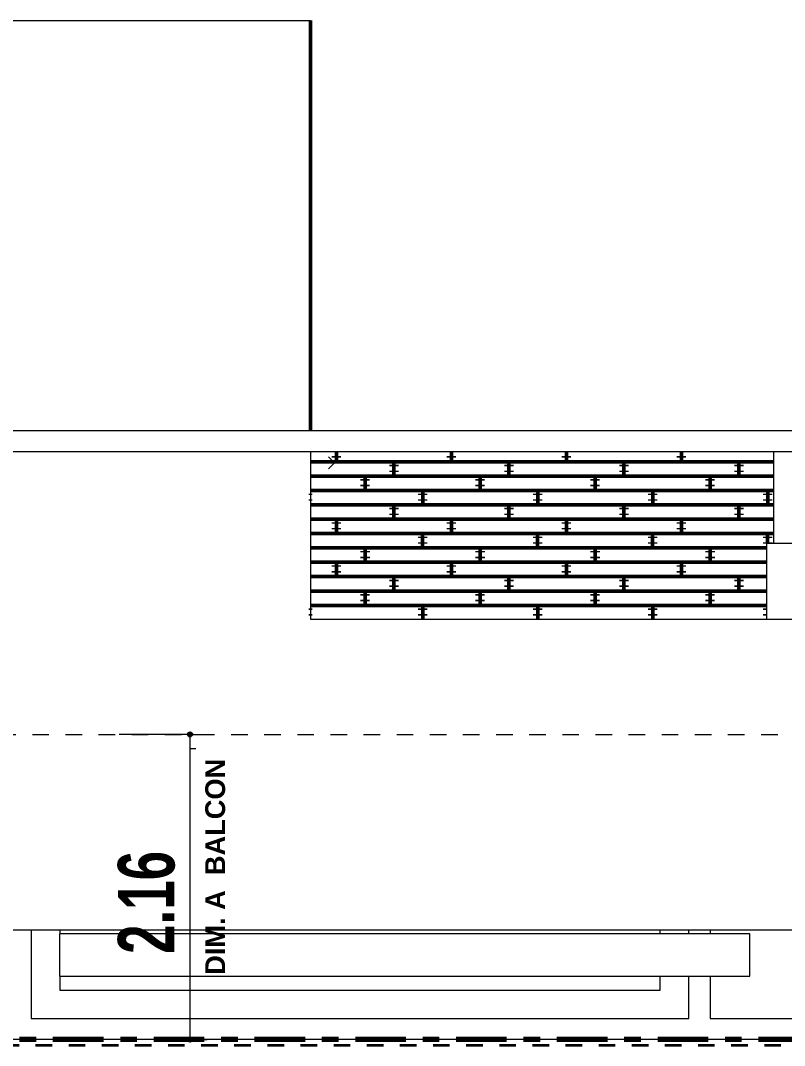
# Model space of a CAD drawing. Header units: metres. Extents: x -144 to 1000, y -717 to 29.
# Drawn here: x -60.19 to -55.57, y -584.22 to -578.03 of the extents above; entities that cross this region are included whole.
import ezdxf

# ---------------------------------------------------------------- set-up
doc = ezdxf.new("R2010")
doc.units = ezdxf.units.M
for name, pattern in [('Basculante', [0.11625, 0.075, -0.04125]), ('Dash Dot 3_16_', [0.595313, 0.357187, -0.119063, 0, -0.119063]), ('Elevado', [0.003969, 0.002381, -0.001587])]:
    doc.linetypes.add(name, pattern=pattern)
doc.layers.get('0').update_dxf_attribs({"color": 1})
for name, color, linetype, lineweight in [('A-ANNO-DIMS', 1, 'Continuous', 9), ('A-DETL', 1, 'Continuous', 9), ('A-DETL-THIN', 1, 'Continuous', 9), ('A-DOOR', 1, 'Continuous', 9), ('A-FLOR', 2, 'Continuous', 9), ('A-FLOR-PATT', 8, 'Continuous', 50), ('A-WALL', 4, 'Continuous', 9), ('G-ANNO-TEXT', 2, 'Continuous', 9)]:
    doc.layers.add(name, color=color, linetype=linetype, lineweight=lineweight)
doc.styles.add('Arial Narrow_B_2', font='ARIALNB.TTF', dxfattribs={"width": 1.2, "height": 0.7})
doc.styles.add('Britannic Bold_B_1', font='', dxfattribs={"width": 0.7, "height": 0.4})
doc.styles.get('Britannic Bold_B_1').set_extended_font_data('Britannic Bold', bold=True)

# ---------------------------------------------------------------- blocks, each defined once
blk = doc.blocks.new('tgitgigik')
at = {"layer": 'A-ANNO-DIMS', "lineweight": 25}
h = blk.add_hatch(color=256, dxfattribs=at)
edge = h.paths.add_edge_path()
edge.add_arc((-63.6629, -619.4271), 0.015, 0, 360)
h = blk.add_hatch(color=256, dxfattribs=at)
edge = h.paths.add_edge_path()
edge.add_arc((-63.6629, -621.5858), 0.015, 0, 360)
at = {"layer": 'A-ANNO-DIMS'}
for p, q in [((-63.6629, -619.4271), (-64.1629, -619.4271)), ((-63.6629, -621.5858), (-63.6629, -619.4271)), ((-63.6629, -619.4271), (-63.5629, -619.4271)), ((-63.6629, -621.5858), (-64.1629, -621.5858)), ((-63.6629, -621.5858), (-63.5629, -621.5858))]:
    blk.add_line(p, q, dxfattribs=at)
at = {"layer": 'A-ANNO-DIMS', "lineweight": 25}
for centre in [(-63.6629, -619.4271), (-63.6629, -621.5858)]:
    blk.add_circle(centre, 0.015, dxfattribs=at)
at = {"layer": 'A-DETL', "linetype": 'Basculante'}
blk.add_line((-65.0117, -619.4271), (-46.7863, -619.4271), dxfattribs=at)
at = {"layer": 'A-DETL'}
for p, q in [((-63.6629, -619.5271), (-63.6229, -619.5271)), ((-63.7413, -621.5858), (-63.5413, -621.5858))]:
    blk.add_line(p, q, dxfattribs=at)
at = {"layer": 'A-DETL', "linetype": 'Elevado', "lineweight": 35}
blk.add_line((-44.2678, -621.6274), (-73.2478, -621.6274), dxfattribs=at)
at = {"layer": 'A-DETL', "linetype": 'Dash Dot 3_16_', "lineweight": 70}
blk.add_line((-42.1908, -621.5858), (-73.0527, -621.5858), dxfattribs=at)
at = {"layer": 'A-DETL-THIN', "lineweight": 5}
for p, q in [((-59.7074, -620.8372), (-64.5863, -620.8372)), ((-64.5863, -620.8372), (-64.5863, -621.1372)), ((-59.7074, -621.1372), (-59.7074, -620.8372)), ((-64.5863, -621.1372), (-59.7074, -621.1372))]:
    blk.add_line(p, q, dxfattribs=at)
at = {"layer": 'A-DOOR'}
for q in [(-62.6845, -617.4634), (-62.8117, -617.5058), (-62.6845, -617.5482)]:
    blk.add_line((-62.642, -617.5058), q, dxfattribs=at)
at = {"layer": 'A-FLOR', "lineweight": 50}
blk.add_line((-62.8115, -614.3772), (-62.8115, -617.2772), dxfattribs=at)
at = {"layer": 'A-FLOR'}
for p, q in [((-59.9863, -620.812), (-59.9863, -620.8372)), ((-59.9863, -621.1372), (-59.9863, -621.4358))]:
    blk.add_line(p, q, dxfattribs=at)
at = {"layer": 'A-FLOR-PATT', "transparency": 33554559}
for p, q in [((-62.6485, -617.4273), (-62.6485, -617.4272)), ((-62.6285, -617.4989), (-62.6285, -617.4272)), ((-62.6085, -617.4273), (-62.6085, -617.4272)), ((-61.8357, -617.4273), (-61.8357, -617.4272)), ((-61.8157, -617.4989), (-61.8157, -617.4272)), ((-61.7957, -617.4273), (-61.7957, -617.4272)), ((-61.0229, -617.4273), (-61.0229, -617.4272)), ((-61.0029, -617.4989), (-61.0029, -617.4272)), ((-60.9829, -617.4273), (-60.9829, -617.4272)), ((-60.2101, -617.4273), (-60.2101, -617.4272)), ((-60.1901, -617.4989), (-60.1901, -617.4272)), ((-60.1701, -617.4273), (-60.1701, -617.4272)), ((-62.8117, -617.4983), (-59.5364, -617.4983)), ((-62.6485, -617.4679), (-62.6485, -617.4595)), ((-62.6085, -617.4679), (-62.6085, -617.4595)), ((-62.2217, -617.5999), (-62.2217, -617.4983)), ((-61.8357, -617.4679), (-61.8357, -617.4595)), ((-61.7957, -617.4679), (-61.7957, -617.4595)), ((-61.4089, -617.5999), (-61.4089, -617.4983)), ((-61.0229, -617.4679), (-61.0229, -617.4595)), ((-60.9829, -617.4679), (-60.9829, -617.4595)), ((-60.5961, -617.5999), (-60.5961, -617.4983)), ((-60.2101, -617.4679), (-60.2101, -617.4595)), ((-60.1701, -617.4679), (-60.1701, -617.4595)), ((-59.7833, -617.5999), (-59.7833, -617.4983)), ((-62.2425, -617.5293), (-62.2425, -617.5209)), ((-62.2425, -617.5699), (-62.2425, -617.5615)), ((-62.2017, -617.5293), (-62.2017, -617.5209)), ((-62.2017, -617.5699), (-62.2017, -617.5615)), ((-61.4297, -617.5293), (-61.4297, -617.5209)), ((-61.4297, -617.5699), (-61.4297, -617.5615)), ((-61.3889, -617.5293), (-61.3889, -617.5209)), ((-61.3889, -617.5699), (-61.3889, -617.5615)), ((-60.6169, -617.5293), (-60.6169, -617.5209)), ((-60.6169, -617.5699), (-60.6169, -617.5615)), ((-60.5761, -617.5293), (-60.5761, -617.5209)), ((-60.5761, -617.5699), (-60.5761, -617.5615)), ((-59.8041, -617.5293), (-59.8041, -617.5209)), ((-59.8041, -617.5699), (-59.8041, -617.5615)), ((-59.7633, -617.5293), (-59.7633, -617.5209)), ((-59.7633, -617.5699), (-59.7633, -617.5615)), ((-62.8117, -617.5999), (-59.5364, -617.5999)), ((-62.4453, -617.6305), (-62.4453, -617.6221)), ((-62.4253, -617.7021), (-62.4253, -617.6005)), ((-62.4053, -617.6305), (-62.4053, -617.6221)), ((-61.6325, -617.6305), (-61.6325, -617.6221)), ((-61.6125, -617.7021), (-61.6125, -617.6005)), ((-61.5925, -617.6305), (-61.5925, -617.6221)), ((-60.8197, -617.6305), (-60.8197, -617.6221)), ((-60.7997, -617.7021), (-60.7997, -617.6005)), ((-60.7797, -617.6305), (-60.7797, -617.6221)), ((-60.0069, -617.6305), (-60.0069, -617.6221)), ((-59.9869, -617.7021), (-59.9869, -617.6005)), ((-59.9669, -617.6305), (-59.9669, -617.6221)), ((-62.8117, -617.7015), (-59.5364, -617.7015)), ((-62.4453, -617.6711), (-62.4453, -617.6627)), ((-62.4053, -617.6711), (-62.4053, -617.6627)), ((-62.0185, -617.8031), (-62.0185, -617.7015)), ((-61.6325, -617.6711), (-61.6325, -617.6627)), ((-61.5925, -617.6711), (-61.5925, -617.6627)), ((-61.2057, -617.8031), (-61.2057, -617.7015)), ((-60.8197, -617.6711), (-60.8197, -617.6627)), ((-60.7797, -617.6711), (-60.7797, -617.6627)), ((-60.3929, -617.8031), (-60.3929, -617.7015)), ((-60.0069, -617.6711), (-60.0069, -617.6627)), ((-59.9669, -617.6711), (-59.9669, -617.6627)), ((-59.5801, -617.8031), (-59.5801, -617.7015)), ((-62.8113, -617.7325), (-62.8113, -617.7241)), ((-62.8113, -617.7731), (-62.8113, -617.7647)), ((-62.0393, -617.7325), (-62.0393, -617.7241)), ((-62.0393, -617.7731), (-62.0393, -617.7647)), ((-61.9985, -617.7325), (-61.9985, -617.7241)), ((-61.9985, -617.7731), (-61.9985, -617.7647)), ((-61.2265, -617.7325), (-61.2265, -617.7241)), ((-61.2265, -617.7731), (-61.2265, -617.7647)), ((-61.1857, -617.7325), (-61.1857, -617.7241)), ((-61.1857, -617.7731), (-61.1857, -617.7647)), ((-60.4137, -617.7325), (-60.4137, -617.7241)), ((-60.4137, -617.7731), (-60.4137, -617.7647)), ((-60.3729, -617.7325), (-60.3729, -617.7241)), ((-60.3729, -617.7731), (-60.3729, -617.7647)), ((-59.6009, -617.7325), (-59.6009, -617.7241)), ((-59.6009, -617.7731), (-59.6009, -617.7647)), ((-59.5601, -617.7325), (-59.5601, -617.7241)), ((-59.5601, -617.7731), (-59.5601, -617.7647)), ((-62.8117, -617.8031), (-59.5364, -617.8031)), ((-62.2421, -617.8337), (-62.2421, -617.8253)), ((-62.2421, -617.8743), (-62.2421, -617.8659)), ((-62.2221, -617.9053), (-62.2221, -617.8037)), ((-62.2021, -617.8337), (-62.2021, -617.8253)), ((-62.2021, -617.8743), (-62.2021, -617.8659)), ((-61.4293, -617.8337), (-61.4293, -617.8253)), ((-61.4293, -617.8743), (-61.4293, -617.8659)), ((-61.4093, -617.9053), (-61.4093, -617.8037)), ((-61.3893, -617.8337), (-61.3893, -617.8253)), ((-61.3893, -617.8743), (-61.3893, -617.8659)), ((-60.6165, -617.8337), (-60.6165, -617.8253)), ((-60.6165, -617.8743), (-60.6165, -617.8659)), ((-60.5965, -617.9053), (-60.5965, -617.8037)), ((-60.5765, -617.8337), (-60.5765, -617.8253)), ((-60.5765, -617.8743), (-60.5765, -617.8659)), ((-59.8037, -617.8337), (-59.8037, -617.8253)), ((-59.8037, -617.8743), (-59.8037, -617.8659)), ((-59.7837, -617.9053), (-59.7837, -617.8037)), ((-59.7637, -617.8337), (-59.7637, -617.8253)), ((-59.7637, -617.8743), (-59.7637, -617.8659)), ((-62.8117, -617.9047), (-59.5364, -617.9047)), ((-62.6489, -617.9357), (-62.6489, -617.9273)), ((-62.6281, -618.0063), (-62.6281, -617.9047)), ((-62.6081, -617.9357), (-62.6081, -617.9273)), ((-61.8361, -617.9357), (-61.8361, -617.9273)), ((-61.8153, -618.0063), (-61.8153, -617.9047)), ((-61.7953, -617.9357), (-61.7953, -617.9273)), ((-61.0233, -617.9357), (-61.0233, -617.9273)), ((-61.0025, -618.0063), (-61.0025, -617.9047)), ((-60.9825, -617.9357), (-60.9825, -617.9273)), ((-60.2105, -617.9357), (-60.2105, -617.9273)), ((-60.1897, -618.0063), (-60.1897, -617.9047)), ((-60.1697, -617.9357), (-60.1697, -617.9273)), ((-62.8117, -618.0063), (-59.5364, -618.0063)), ((-62.6489, -617.9763), (-62.6489, -617.9679)), ((-62.6081, -617.9763), (-62.6081, -617.9679)), ((-62.0189, -618.1085), (-62.0189, -618.0069)), ((-61.8361, -617.9763), (-61.8361, -617.9679)), ((-61.7953, -617.9763), (-61.7953, -617.9679)), ((-61.2061, -618.1085), (-61.2061, -618.0069)), ((-61.0233, -617.9763), (-61.0233, -617.9679)), ((-60.9825, -617.9763), (-60.9825, -617.9679)), ((-60.3933, -618.1085), (-60.3933, -618.0069)), ((-60.2105, -617.9763), (-60.2105, -617.9679)), ((-60.1697, -617.9763), (-60.1697, -617.9679)), ((-59.5805, -618.0762), (-59.5805, -618.0069)), ((-62.0389, -618.0369), (-62.0389, -618.0285)), ((-62.0389, -618.0775), (-62.0389, -618.0691)), ((-61.9989, -618.0369), (-61.9989, -618.0285)), ((-61.9989, -618.0775), (-61.9989, -618.0691)), ((-61.2261, -618.0369), (-61.2261, -618.0285)), ((-61.2261, -618.0775), (-61.2261, -618.0691)), ((-61.1861, -618.0369), (-61.1861, -618.0285)), ((-61.1861, -618.0775), (-61.1861, -618.0691)), ((-60.4133, -618.0369), (-60.4133, -618.0285)), ((-60.4133, -618.0775), (-60.4133, -618.0691)), ((-60.3733, -618.0369), (-60.3733, -618.0285)), ((-60.3733, -618.0775), (-60.3733, -618.0691)), ((-59.6005, -618.0369), (-59.6005, -618.0285)), ((-59.6005, -618.0775), (-59.6005, -618.0691)), ((-59.5605, -618.0369), (-59.5605, -618.0285)), ((-59.5605, -618.0762), (-59.5605, -618.0691)), ((-62.8117, -618.1079), (-59.5864, -618.1079)), ((-62.4457, -618.1389), (-62.4457, -618.1305)), ((-62.4249, -618.2095), (-62.4249, -618.1079)), ((-62.4049, -618.1389), (-62.4049, -618.1305)), ((-61.6329, -618.1389), (-61.6329, -618.1305)), ((-61.6121, -618.2095), (-61.6121, -618.1079)), ((-61.5921, -618.1389), (-61.5921, -618.1305)), ((-60.8201, -618.1389), (-60.8201, -618.1305)), ((-60.7993, -618.2095), (-60.7993, -618.1079)), ((-60.7793, -618.1389), (-60.7793, -618.1305)), ((-60.0073, -618.1389), (-60.0073, -618.1305)), ((-59.9865, -618.2095), (-59.9865, -618.1079)), ((-59.9665, -618.1389), (-59.9665, -618.1305)), ((-62.8117, -618.2095), (-59.5864, -618.2095)), ((-62.6285, -618.3117), (-62.6285, -618.2101)), ((-62.4457, -618.1795), (-62.4457, -618.1711)), ((-62.4049, -618.1795), (-62.4049, -618.1711)), ((-61.8157, -618.3117), (-61.8157, -618.2101)), ((-61.6329, -618.1795), (-61.6329, -618.1711)), ((-61.5921, -618.1795), (-61.5921, -618.1711)), ((-61.0029, -618.3117), (-61.0029, -618.2101)), ((-60.8201, -618.1795), (-60.8201, -618.1711)), ((-60.7793, -618.1795), (-60.7793, -618.1711)), ((-60.1901, -618.3117), (-60.1901, -618.2101)), ((-60.0073, -618.1795), (-60.0073, -618.1711)), ((-59.9665, -618.1795), (-59.9665, -618.1711)), ((-62.6485, -618.2401), (-62.6485, -618.2317)), ((-62.6485, -618.2807), (-62.6485, -618.2723)), ((-62.6085, -618.2401), (-62.6085, -618.2317)), ((-62.6085, -618.2807), (-62.6085, -618.2723)), ((-61.8357, -618.2401), (-61.8357, -618.2317)), ((-61.8357, -618.2807), (-61.8357, -618.2723)), ((-61.7957, -618.2401), (-61.7957, -618.2317)), ((-61.7957, -618.2807), (-61.7957, -618.2723)), ((-61.0229, -618.2401), (-61.0229, -618.2317)), ((-61.0229, -618.2807), (-61.0229, -618.2723)), ((-60.9829, -618.2401), (-60.9829, -618.2317)), ((-60.9829, -618.2807), (-60.9829, -618.2723)), ((-60.2101, -618.2401), (-60.2101, -618.2317)), ((-60.2101, -618.2807), (-60.2101, -618.2723)), ((-60.1701, -618.2401), (-60.1701, -618.2317)), ((-60.1701, -618.2807), (-60.1701, -618.2723)), ((-62.8117, -618.3111), (-59.5864, -618.3111)), ((-62.2425, -618.3421), (-62.2425, -618.3337)), ((-62.2425, -618.3827), (-62.2425, -618.3743)), ((-62.2217, -618.4127), (-62.2217, -618.3111)), ((-62.2017, -618.3421), (-62.2017, -618.3337)), ((-62.2017, -618.3827), (-62.2017, -618.3743)), ((-61.4297, -618.3421), (-61.4297, -618.3337)), ((-61.4297, -618.3827), (-61.4297, -618.3743)), ((-61.4089, -618.4127), (-61.4089, -618.3111)), ((-61.3889, -618.3421), (-61.3889, -618.3337)), ((-61.3889, -618.3827), (-61.3889, -618.3743)), ((-60.6169, -618.3421), (-60.6169, -618.3337)), ((-60.6169, -618.3827), (-60.6169, -618.3743)), ((-60.5961, -618.4127), (-60.5961, -618.3111)), ((-60.5761, -618.3421), (-60.5761, -618.3337)), ((-60.5761, -618.3827), (-60.5761, -618.3743)), ((-59.8041, -618.3421), (-59.8041, -618.3337)), ((-59.8041, -618.3827), (-59.8041, -618.3743)), ((-59.7833, -618.4127), (-59.7833, -618.3111)), ((-59.7633, -618.3421), (-59.7633, -618.3337)), ((-59.7633, -618.3827), (-59.7633, -618.3743)), ((-62.8117, -618.4127), (-59.5864, -618.4127)), ((-62.4453, -618.4433), (-62.4453, -618.4349)), ((-62.4253, -618.5149), (-62.4253, -618.4133)), ((-62.4053, -618.4433), (-62.4053, -618.4349)), ((-61.6325, -618.4433), (-61.6325, -618.4349)), ((-61.6125, -618.5149), (-61.6125, -618.4133)), ((-61.5925, -618.4433), (-61.5925, -618.4349)), ((-60.8197, -618.4433), (-60.8197, -618.4349)), ((-60.7997, -618.5149), (-60.7997, -618.4133)), ((-60.7797, -618.4433), (-60.7797, -618.4349)), ((-60.0069, -618.4433), (-60.0069, -618.4349)), ((-59.9869, -618.5149), (-59.9869, -618.4133)), ((-59.9669, -618.4433), (-59.9669, -618.4349)), ((-62.8117, -618.5143), (-59.5864, -618.5143)), ((-62.4453, -618.4839), (-62.4453, -618.4755)), ((-62.4053, -618.4839), (-62.4053, -618.4755)), ((-62.0185, -618.612), (-62.0185, -618.5143)), ((-61.6325, -618.4839), (-61.6325, -618.4755)), ((-61.5925, -618.4839), (-61.5925, -618.4755)), ((-61.2057, -618.612), (-61.2057, -618.5143)), ((-60.8197, -618.4839), (-60.8197, -618.4755)), ((-60.7797, -618.4839), (-60.7797, -618.4755)), ((-60.3929, -618.612), (-60.3929, -618.5143)), ((-60.0069, -618.4839), (-60.0069, -618.4755)), ((-59.9669, -618.4839), (-59.9669, -618.4755)), ((-62.8113, -618.5453), (-62.8113, -618.5369)), ((-62.8113, -618.5859), (-62.8113, -618.5775)), ((-62.0393, -618.5453), (-62.0393, -618.5369)), ((-62.0393, -618.5859), (-62.0393, -618.5775)), ((-61.9985, -618.5453), (-61.9985, -618.5369)), ((-61.9985, -618.5859), (-61.9985, -618.5775)), ((-61.2265, -618.5453), (-61.2265, -618.5369)), ((-61.2265, -618.5859), (-61.2265, -618.5775)), ((-61.1857, -618.5453), (-61.1857, -618.5369)), ((-61.1857, -618.5859), (-61.1857, -618.5775)), ((-60.4137, -618.5453), (-60.4137, -618.5369)), ((-60.4137, -618.5859), (-60.4137, -618.5775)), ((-60.3729, -618.5453), (-60.3729, -618.5369)), ((-60.3729, -618.5859), (-60.3729, -618.5775)), ((-59.6009, -618.5453), (-59.6009, -618.5369)), ((-59.6009, -618.5859), (-59.6009, -618.5775))]:
    blk.add_line(p, q, dxfattribs=at)
at = {"layer": 'A-WALL'}
for p, q in [((-64.9365, -614.3772), (-62.8117, -614.3772)), ((-62.8117, -614.3772), (-62.8117, -617.2772)), ((-64.9365, -617.2772), (-55.8363, -617.2772)), ((-55.6863, -617.4272), (-65.0865, -617.4272)), ((-62.8117, -617.4272), (-62.8117, -618.612)), ((-59.5364, -618.0762), (-59.5364, -617.4272)), ((-59.5864, -618.612), (-59.5864, -618.0762)), ((-59.2864, -618.0762), (-59.5864, -618.0762)), ((-59.3864, -618.0762), (-59.5364, -618.0762)), ((-62.8117, -618.612), (-48.8613, -618.612)), ((-46.6613, -620.812), (-65.0117, -620.812)), ((-64.7863, -620.812), (-64.7863, -621.4358)), ((-64.7838, -621.4358), (-64.7838, -620.812)), ((-64.5838, -620.812), (-64.5838, -620.8372)), ((-60.3399, -620.8372), (-60.3399, -620.812)), ((-60.1399, -620.812), (-60.1399, -620.8372)), ((-60.1365, -620.8372), (-60.1365, -620.812)), ((-59.9865, -620.812), (-59.9865, -620.8372)), ((-64.5838, -621.1372), (-64.5838, -621.2358)), ((-60.3399, -621.2358), (-60.3399, -621.1372)), ((-60.1399, -621.1372), (-60.1399, -621.4358)), ((-60.1365, -621.4358), (-60.1365, -621.1372)), ((-59.9865, -621.1372), (-59.9865, -621.4358)), ((-64.5838, -621.2358), (-60.3399, -621.2358)), ((-64.7863, -621.4358), (-60.1365, -621.4358)), ((-59.9865, -621.4358), (-57.5863, -621.4358)), ((-45.8363, -621.5858), (-71.4991, -621.5858))]:
    blk.add_line(p, q, dxfattribs=at)
at = {"layer": 'A-ANNO-DIMS', "style": 'Britannic Bold_B_1', "width": 0.7}
blk.add_text('2.16', height=0.4, rotation=90, dxfattribs=at).set_placement((-63.7729, -620.9798))
at = {"layer": 'G-ANNO-TEXT', "style": 'Arial Narrow_B_2', "width": 1.2}
blk.add_text('DIM. A  BALCON', height=0.14, rotation=90, dxfattribs=at).set_placement((-63.4153, -621.1278))

msp = doc.modelspace()

# ---------------------------------------------------------------- block references
at = {"color": 3, "xscale": 0.8541994150743745, "yscale": 0.8541994150743745, "zscale": 0.8541994150743745}
msp.add_blockref('tgitgigik', (-4.7815, -53.2302), dxfattribs=at)

doc.saveas('drawing.dxf')
